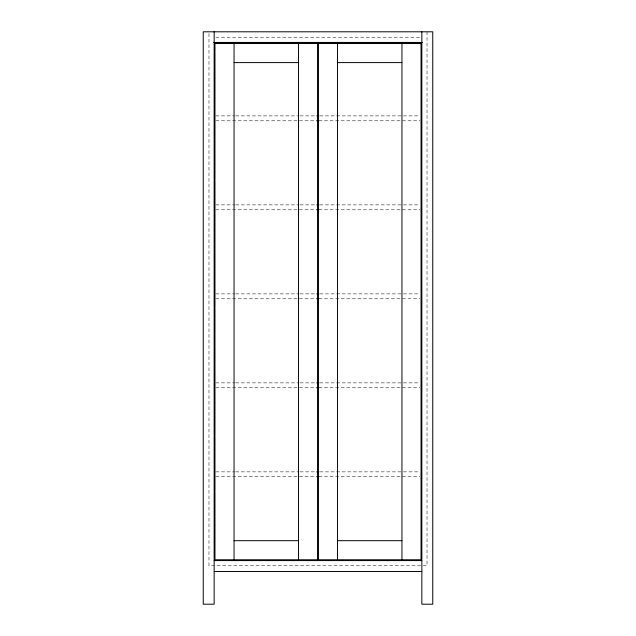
<?xml version="1.0" encoding="UTF-8"?>
<svg xmlns="http://www.w3.org/2000/svg" width="636" height="636" viewBox="0 0 636 636"><rect width="100%" height="100%" fill="white"/><g stroke="black" fill="none" stroke-linecap="round" stroke-linejoin="round"><path stroke-width="0.48" stroke-dasharray="3.18 2.39" d="M215.858 37.524L420.142 37.524M215.858 115.887L234.676 115.887M235.662 115.887L299.047 115.887M300.041 115.887L316.871 115.887M319.844 115.887L419.871 115.887M215.858 120.792L316.871 120.792M318.851 120.792L419.871 120.792M215.858 204.879L234.676 204.879M235.662 204.879L299.047 204.879M300.041 204.879L316.871 204.879M319.844 204.879L419.871 204.879M215.858 209.793L316.871 209.793M318.851 209.793L419.871 209.793M215.858 293.88L234.676 293.88M235.662 293.88L299.047 293.88M300.041 293.88L316.871 293.88M319.844 293.88L419.871 293.88M215.858 298.785L316.871 298.785M318.851 298.785L419.871 298.785M215.858 382.872L234.676 382.872M235.662 382.872L299.047 382.872M300.041 382.872L316.871 382.872M319.844 382.872L419.871 382.872M215.858 387.777L316.871 387.777M318.851 387.777L419.871 387.777M215.858 471.864L234.676 471.864M235.662 471.864L299.047 471.864M300.041 471.864L316.871 471.864M319.844 471.864L419.871 471.864M215.858 476.769L316.871 476.769M318.851 476.769L419.871 476.769M427.026 31.8L427.026 565.77L208.974 565.77L208.974 31.8"/><path stroke-width="0.95" d="M213.879 42.429L422.121 42.429M214.149 42.699L421.851 42.699M234.048 62.598L298.515 62.598M337.485 62.598L401.952 62.598M316.871 115.887L318.851 115.887M316.871 120.792L318.851 120.792M316.871 204.879L318.851 204.879M316.871 209.793L318.851 209.793M316.871 293.88L318.851 293.88M316.871 298.785L318.851 298.785M316.871 382.872L318.851 382.872M316.871 387.777L318.851 387.777M316.871 471.864L318.851 471.864M316.871 476.769L318.851 476.769M234.048 540.687L298.515 540.687M337.485 540.687L401.952 540.687M214.149 560.586L421.851 560.586M214.149 571.494L421.851 571.494M421.851 31.8L421.851 604.2L432.75 604.2L432.75 31.8L203.25 31.8L203.25 604.2L214.149 604.2L214.149 31.8M401.952 43.518L401.952 559.767M337.485 43.518L337.485 559.767M298.515 43.518L298.515 559.767M234.048 43.518L234.048 559.767M317.595 43.518L214.968 43.518L214.968 559.767L317.595 559.767L317.595 43.518M421.032 43.518L318.405 43.518L318.405 559.767L421.032 559.767L421.032 43.518"/></g></svg>
